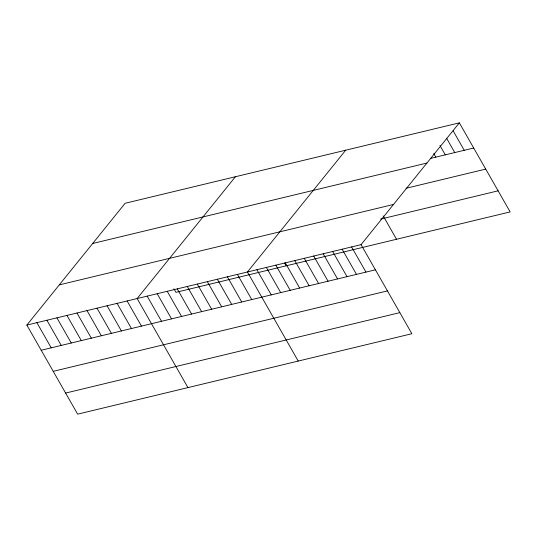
<?xml version="1.0" encoding="UTF-8"?>
<svg xmlns="http://www.w3.org/2000/svg" width="537" height="537" viewBox="0 0 537 537"><rect width="100%" height="100%" fill="white"/><g stroke="black" fill="none" stroke-linecap="round" stroke-linejoin="round"><path stroke-width="0.81" d="M459.35 122.852L361.065 244.657L411.872 333.725L77.65 414.148L26.85 325.08L125.128 203.275L459.35 122.852L510.15 211.92L175.935 292.343L173.928 288.832M235.421 176.74L137.143 298.538L187.943 387.607M345.714 150.199L247.429 271.997L298.236 361.065M430.298 158.462L473.701 148.017M92.7 243.476L426.915 163.047M406.026 188.286L485.73 169.101M59.285 284.885L393.5 204.463M380.632 219.103L498.121 190.83M26.85 325.08L361.065 244.657M41.201 350.245L375.417 269.822M53.23 371.336L387.446 290.906M65.628 393.064L399.843 312.635M453.161 130.88L464.23 150.293M446.562 138.19L454.758 152.575M439.964 145.507L445.294 154.851M433.775 153.535L435.822 157.133M383.25 216.002L396.514 239.26M351.594 246.933L365.952 272.098M342.129 249.215L356.481 274.38M332.658 251.491L347.009 276.656M323.187 253.773L337.545 278.931M313.715 256.048L328.073 281.213M304.251 258.331L318.602 283.489M294.779 260.606L309.131 285.771M285.308 262.882L299.666 288.047M284.623 262.996L286.228 265.802M275.843 265.164L290.195 290.329M266.372 267.439L280.723 292.605M256.901 269.722L271.259 294.887M237.408 274.414L251.759 299.579M227.379 276.823L241.731 301.989M217.351 279.24L231.709 304.405M207.329 281.65L221.68 306.815M197.301 284.066L211.652 309.231M187.272 286.476L201.63 311.641M177.25 288.893L191.602 314.051M167.222 291.302L181.573 316.468M157.193 293.712L171.545 318.877M147.165 296.129L161.523 321.294M127.115 300.955L141.466 326.12M117.086 303.365L131.444 328.53M107.064 305.781L121.416 330.946M97.036 308.191L111.387 333.356M87.007 310.608L101.365 335.773M76.986 313.017L91.337 338.182M66.957 315.434L81.309 340.592M56.929 317.844L71.28 343.009M46.9 320.253L61.258 345.419M36.878 322.67L51.23 347.835"/></g></svg>
